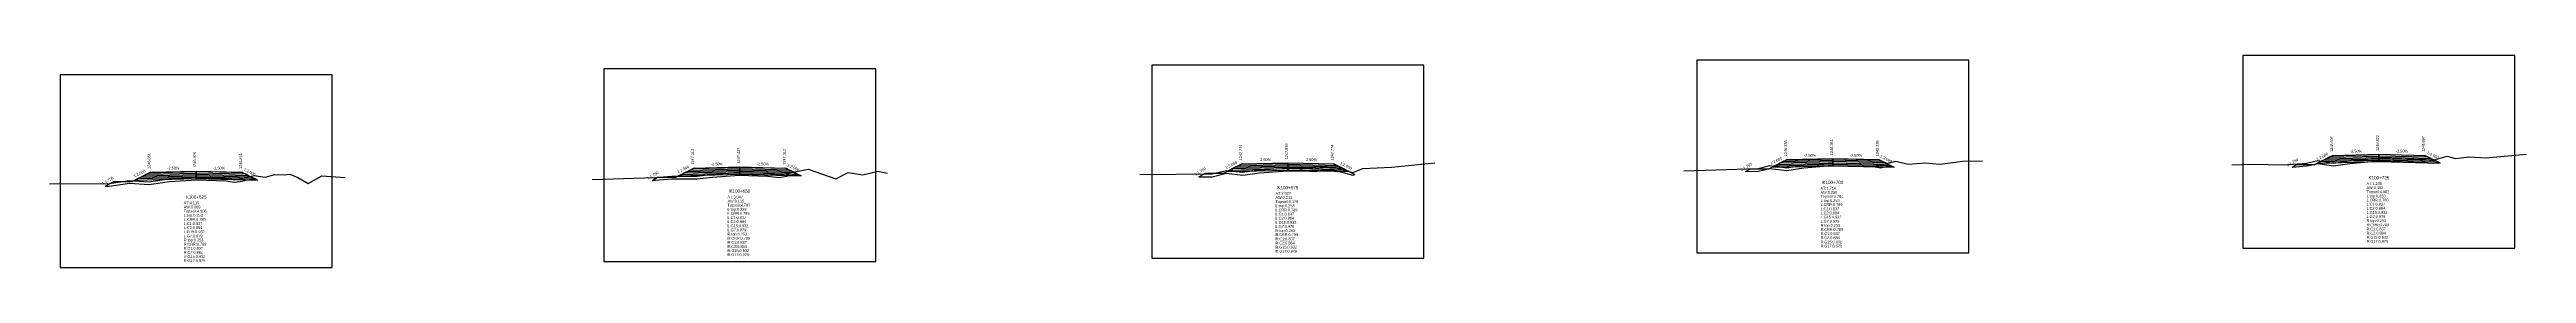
# Model space of a CAD drawing. Extents: x -7 to 78429, y 1189 to 1262.
# Drawn here: x 36195.5 to 36466, y 1236.5 to 1259.6 of the extents above; entities that cross this region are included whole.
import ezdxf
from ezdxf.enums import TextEntityAlignment as Align

# ---------------------------------------------------------------- set-up
doc = ezdxf.new("R2010")
doc.units = 0

msp = doc.modelspace()

# ---------------------------------------------------------------- linework, layer by layer
at = {"layer": 'A4_BORDER', "color": 7}
for points in [[(36256.045, 1237.124), (36285.745, 1237.124), (36285.745, 1258.124), (36256.045, 1258.124), (36256.045, 1237.124)], [(36315.885, 1237.506), (36345.585, 1237.506), (36345.585, 1258.506), (36315.885, 1258.506), (36315.885, 1237.506)], [(36375.401, 1238.074), (36405.101, 1238.074), (36405.101, 1259.074), (36375.401, 1259.074), (36375.401, 1238.074)], [(36435.025, 1238.578), (36464.725, 1238.578), (36464.725, 1259.578), (36435.025, 1259.578), (36435.025, 1238.578)], [(36196.67, 1236.478), (36226.37, 1236.478), (36226.37, 1257.478), (36196.67, 1257.478), (36196.67, 1236.478)]]:
    msp.add_lwpolyline(points, dxfattribs=at)
at = {"layer": 'CLEAR_GROUND', "color": 8}
for points in [[(36321.004, 1246.356), (36322.481, 1246.37), (36324.046, 1246.749), (36325.801, 1246.553), (36327.642, 1246.807), (36330.74, 1247.013), (36333.125, 1246.986), (36333.719, 1246.923), (36334.587, 1247.13), (36335.667, 1247.112), (36337.831, 1246.528), (36338.055, 1246.614)], [(36380.704, 1246.924), (36382.121, 1246.97), (36383.375, 1247.271), (36385.226, 1247.033), (36387.061, 1247.322), (36390.163, 1247.593), (36394.66, 1247.477), (36395.458, 1247.331), (36396.514, 1247.604)], [(36440.404, 1247.428), (36442.022, 1247.551), (36443.231, 1247.822), (36444.923, 1247.549), (36446.694, 1247.802), (36449.839, 1248.085), (36454.928, 1247.952), (36455.829, 1247.851), (36456.296, 1247.986)], [(36201.604, 1245.328), (36202.038, 1245.329), (36204.265, 1245.674), (36206.343, 1245.511), (36208.612, 1245.838), (36211.546, 1246.022), (36214.794, 1245.909), (36215.688, 1245.796), (36216.333, 1245.849), (36217.845, 1246.188)], [(36261.304, 1245.974), (36261.644, 1245.986), (36263.483, 1246.125), (36266.237, 1246.147), (36267.909, 1246.337), (36270.806, 1246.542), (36273.953, 1246.442), (36275.202, 1246.275), (36277.187, 1246.666)]]:
    msp.add_lwpolyline(points, dxfattribs=at)
at = {"layer": 'DESIGN_ROAD_TRIMMED', "color": 1}
for points in [[(36201.604, 1245.328), (36202.52, 1245.851), (36204.52, 1245.851), (36206.52, 1246.851), (36206.52, 1246.851), (36206.414, 1246.798), (36206.414, 1246.798), (36206.099, 1246.64), (36206.099, 1246.64), (36205.783, 1246.483), (36205.783, 1246.483), (36205.467, 1246.325), (36205.467, 1246.325), (36205.151, 1246.167), (36205.151, 1246.167), (36204.835, 1246.009), (36211.52, 1246.176), (36211.52, 1246.326), (36211.52, 1246.326), (36211.52, 1246.476), (36211.52, 1246.476), (36211.52, 1246.626), (36211.52, 1246.626), (36211.52, 1246.776), (36211.52, 1246.776), (36211.52, 1246.926), (36211.52, 1246.926), (36211.52, 1246.976), (36211.52, 1246.976), (36211.52, 1246.976), (36211.52, 1246.976), (36211.52, 1246.976), (36211.52, 1246.926), (36211.52, 1246.926), (36211.52, 1246.776), (36211.52, 1246.776), (36211.52, 1246.626), (36211.52, 1246.626), (36211.52, 1246.476), (36211.52, 1246.476), (36211.52, 1246.326), (36211.52, 1246.326), (36211.52, 1246.176), (36218.204, 1246.009), (36217.888, 1246.167), (36217.888, 1246.167), (36217.572, 1246.325), (36217.572, 1246.325), (36217.256, 1246.483), (36217.256, 1246.483), (36216.941, 1246.64), (36216.941, 1246.64), (36216.625, 1246.798), (36216.625, 1246.798), (36216.52, 1246.851), (36216.52, 1246.851), (36217.845, 1246.188)], [(36261.304, 1245.974), (36261.895, 1246.312), (36263.895, 1246.312), (36265.895, 1247.312), (36265.895, 1247.312), (36265.79, 1247.259), (36265.79, 1247.259), (36265.474, 1247.101), (36265.474, 1247.101), (36265.158, 1246.944), (36265.158, 1246.944), (36264.843, 1246.786), (36264.843, 1246.786), (36264.527, 1246.628), (36264.527, 1246.628), (36264.211, 1246.47), (36270.895, 1246.637), (36270.895, 1246.787), (36270.895, 1246.787), (36270.895, 1246.937), (36270.895, 1246.937), (36270.895, 1247.087), (36270.895, 1247.087), (36270.895, 1247.237), (36270.895, 1247.237), (36270.895, 1247.387), (36270.895, 1247.387), (36270.895, 1247.437), (36270.895, 1247.437), (36270.895, 1247.437), (36270.895, 1247.437), (36270.895, 1247.437), (36270.895, 1247.387), (36270.895, 1247.387), (36270.895, 1247.237), (36270.895, 1247.237), (36270.895, 1247.087), (36270.895, 1247.087), (36270.895, 1246.937), (36270.895, 1246.937), (36270.895, 1246.787), (36270.895, 1246.787), (36270.895, 1246.637), (36277.579, 1246.47), (36277.264, 1246.628), (36277.264, 1246.628), (36276.948, 1246.786), (36276.948, 1246.786), (36276.632, 1246.944), (36276.632, 1246.944), (36276.316, 1247.101), (36276.316, 1247.101), (36276, 1247.259), (36276, 1247.259), (36275.895, 1247.312), (36275.895, 1247.312), (36277.187, 1246.666)], [(36321.004, 1246.356), (36321.735, 1246.774), (36323.735, 1246.774), (36325.735, 1247.774), (36325.735, 1247.774), (36325.63, 1247.721), (36325.63, 1247.721), (36325.314, 1247.563), (36325.314, 1247.563), (36324.998, 1247.406), (36324.998, 1247.406), (36324.683, 1247.248), (36324.683, 1247.248), (36324.367, 1247.09), (36324.367, 1247.09), (36324.051, 1246.932), (36330.735, 1247.099), (36330.735, 1247.249), (36330.735, 1247.249), (36330.735, 1247.399), (36330.735, 1247.399), (36330.735, 1247.549), (36330.735, 1247.549), (36330.735, 1247.699), (36330.735, 1247.699), (36330.735, 1247.849), (36330.735, 1247.849), (36330.735, 1247.899), (36330.735, 1247.899), (36330.735, 1247.899), (36330.735, 1247.899), (36330.735, 1247.899), (36330.735, 1247.849), (36330.735, 1247.849), (36330.735, 1247.699), (36330.735, 1247.699), (36330.735, 1247.549), (36330.735, 1247.549), (36330.735, 1247.399), (36330.735, 1247.399), (36330.735, 1247.249), (36330.735, 1247.249), (36330.735, 1247.099), (36337.419, 1246.932), (36337.104, 1247.09), (36337.104, 1247.09), (36336.788, 1247.248), (36336.788, 1247.248), (36336.472, 1247.406), (36336.472, 1247.406), (36336.156, 1247.563), (36336.156, 1247.563), (36335.84, 1247.721), (36335.84, 1247.721), (36335.735, 1247.774), (36335.735, 1247.774), (36338.055, 1246.614)], [(36380.704, 1246.924), (36381.251, 1247.236), (36383.251, 1247.236), (36385.251, 1248.236), (36385.251, 1248.236), (36385.145, 1248.183), (36385.145, 1248.183), (36384.83, 1248.025), (36384.83, 1248.025), (36384.514, 1247.868), (36384.514, 1247.868), (36384.198, 1247.71), (36384.198, 1247.71), (36383.882, 1247.552), (36383.882, 1247.552), (36383.567, 1247.394), (36390.251, 1247.561), (36390.251, 1247.711), (36390.251, 1247.711), (36390.251, 1247.861), (36390.251, 1247.861), (36390.251, 1248.011), (36390.251, 1248.011), (36390.251, 1248.161), (36390.251, 1248.161), (36390.251, 1248.311), (36390.251, 1248.311), (36390.251, 1248.361), (36390.251, 1248.361), (36390.251, 1248.361), (36390.251, 1248.361), (36390.251, 1248.361), (36390.251, 1248.311), (36390.251, 1248.311), (36390.251, 1248.161), (36390.251, 1248.161), (36390.251, 1248.011), (36390.251, 1248.011), (36390.251, 1247.861), (36390.251, 1247.861), (36390.251, 1247.711), (36390.251, 1247.711), (36390.251, 1247.561), (36396.935, 1247.394), (36396.619, 1247.552), (36396.619, 1247.552), (36396.303, 1247.71), (36396.303, 1247.71), (36395.988, 1247.868), (36395.988, 1247.868), (36395.672, 1248.025), (36395.672, 1248.025), (36395.356, 1248.183), (36395.356, 1248.183), (36395.251, 1248.236), (36395.251, 1248.236), (36396.514, 1247.604)], [(36440.404, 1247.428), (36440.875, 1247.697), (36442.875, 1247.697), (36444.875, 1248.697), (36444.875, 1248.697), (36444.77, 1248.644), (36444.77, 1248.644), (36444.454, 1248.486), (36444.454, 1248.486), (36444.138, 1248.329), (36444.138, 1248.329), (36443.822, 1248.171), (36443.822, 1248.171), (36443.506, 1248.013), (36443.506, 1248.013), (36443.191, 1247.855), (36449.875, 1248.022), (36449.875, 1248.172), (36449.875, 1248.172), (36449.875, 1248.322), (36449.875, 1248.322), (36449.875, 1248.472), (36449.875, 1248.472), (36449.875, 1248.622), (36449.875, 1248.622), (36449.875, 1248.772), (36449.875, 1248.772), (36449.875, 1248.822), (36449.875, 1248.822), (36449.875, 1248.822), (36449.875, 1248.822), (36449.875, 1248.822), (36449.875, 1248.772), (36449.875, 1248.772), (36449.875, 1248.622), (36449.875, 1248.622), (36449.875, 1248.472), (36449.875, 1248.472), (36449.875, 1248.322), (36449.875, 1248.322), (36449.875, 1248.172), (36449.875, 1248.172), (36449.875, 1248.022), (36456.559, 1247.855), (36456.243, 1248.013), (36456.243, 1248.013), (36455.927, 1248.171), (36455.927, 1248.171), (36455.612, 1248.329), (36455.612, 1248.329), (36455.296, 1248.486), (36455.296, 1248.486), (36454.98, 1248.644), (36454.98, 1248.644), (36454.875, 1248.697), (36454.875, 1248.697), (36456.296, 1247.986)]]:
    msp.add_lwpolyline(points, dxfattribs=at)
at = {"layer": 'FINISHED_ROAD', "color": 2}
for points in [[(36202.52, 1245.851), (36204.52, 1245.851), (36206.52, 1246.851), (36206.52, 1246.851), (36211.52, 1246.976), (36216.52, 1246.851), (36216.52, 1246.851)], [(36261.895, 1246.312), (36263.895, 1246.312), (36265.895, 1247.312), (36265.895, 1247.312), (36270.895, 1247.437), (36275.895, 1247.312), (36275.895, 1247.312)], [(36321.735, 1246.774), (36323.735, 1246.774), (36325.735, 1247.774), (36325.735, 1247.774), (36330.735, 1247.899), (36335.735, 1247.774), (36335.735, 1247.774)], [(36381.251, 1247.236), (36383.251, 1247.236), (36385.251, 1248.236), (36385.251, 1248.236), (36390.251, 1248.361), (36395.251, 1248.236), (36395.251, 1248.236)], [(36440.875, 1247.697), (36442.875, 1247.697), (36444.875, 1248.697), (36444.875, 1248.697), (36449.875, 1248.822), (36454.875, 1248.697), (36454.875, 1248.697)]]:
    msp.add_lwpolyline(points, dxfattribs=at)
at = {"layer": 'LAYER_0', "color": 4}
for points in [[(36206.52, 1246.851), (36206.414, 1246.798), (36211.52, 1246.926), (36211.52, 1246.976)], [(36265.895, 1247.312), (36265.79, 1247.259), (36270.895, 1247.387), (36270.895, 1247.437)], [(36325.735, 1247.774), (36325.63, 1247.721), (36330.735, 1247.849), (36330.735, 1247.899)], [(36385.251, 1248.236), (36385.145, 1248.183), (36390.251, 1248.311), (36390.251, 1248.361)], [(36444.875, 1248.697), (36444.77, 1248.644), (36449.875, 1248.772), (36449.875, 1248.822)]]:
    msp.add_lwpolyline(points, dxfattribs=at)
at = {"layer": 'LAYER_1', "color": 4}
for points in [[(36206.414, 1246.798), (36206.099, 1246.64), (36211.52, 1246.776), (36211.52, 1246.926)], [(36265.79, 1247.259), (36265.474, 1247.101), (36270.895, 1247.237), (36270.895, 1247.387)], [(36325.63, 1247.721), (36325.314, 1247.563), (36330.735, 1247.699), (36330.735, 1247.849)], [(36385.145, 1248.183), (36384.83, 1248.025), (36390.251, 1248.161), (36390.251, 1248.311)], [(36444.77, 1248.644), (36444.454, 1248.486), (36449.875, 1248.622), (36449.875, 1248.772)]]:
    msp.add_lwpolyline(points, dxfattribs=at)
at = {"layer": 'LAYER_10', "color": 6}
for points in [[(36276.948, 1246.786), (36277.264, 1246.628), (36270.895, 1246.787), (36270.895, 1246.937)], [(36336.788, 1247.248), (36337.104, 1247.09), (36330.735, 1247.249), (36330.735, 1247.399)], [(36396.303, 1247.71), (36396.619, 1247.552), (36390.251, 1247.711), (36390.251, 1247.861)], [(36455.927, 1248.171), (36456.243, 1248.013), (36449.875, 1248.172), (36449.875, 1248.322)], [(36217.572, 1246.325), (36217.888, 1246.167), (36211.52, 1246.326), (36211.52, 1246.476)]]:
    msp.add_lwpolyline(points, dxfattribs=at)
at = {"layer": 'LAYER_11', "color": 6}
for points in [[(36337.104, 1247.09), (36337.419, 1246.932), (36330.735, 1247.099), (36330.735, 1247.249)], [(36396.619, 1247.552), (36396.935, 1247.394), (36390.251, 1247.561), (36390.251, 1247.711)], [(36456.243, 1248.013), (36456.559, 1247.855), (36449.875, 1248.022), (36449.875, 1248.172)], [(36217.888, 1246.167), (36218.204, 1246.009), (36211.52, 1246.176), (36211.52, 1246.326)], [(36277.264, 1246.628), (36277.579, 1246.47), (36270.895, 1246.637), (36270.895, 1246.787)]]:
    msp.add_lwpolyline(points, dxfattribs=at)
at = {"layer": 'LAYER_2', "color": 4}
for points in [[(36265.474, 1247.101), (36265.158, 1246.944), (36270.895, 1247.087), (36270.895, 1247.237)], [(36325.314, 1247.563), (36324.998, 1247.406), (36330.735, 1247.549), (36330.735, 1247.699)], [(36384.83, 1248.025), (36384.514, 1247.868), (36390.251, 1248.011), (36390.251, 1248.161)], [(36444.454, 1248.486), (36444.138, 1248.329), (36449.875, 1248.472), (36449.875, 1248.622)], [(36206.099, 1246.64), (36205.783, 1246.483), (36211.52, 1246.626), (36211.52, 1246.776)]]:
    msp.add_lwpolyline(points, dxfattribs=at)
at = {"layer": 'LAYER_3', "color": 4}
for points in [[(36265.158, 1246.944), (36264.843, 1246.786), (36270.895, 1246.937), (36270.895, 1247.087)], [(36324.998, 1247.406), (36324.683, 1247.248), (36330.735, 1247.399), (36330.735, 1247.549)], [(36384.514, 1247.868), (36384.198, 1247.71), (36390.251, 1247.861), (36390.251, 1248.011)], [(36444.138, 1248.329), (36443.822, 1248.171), (36449.875, 1248.322), (36449.875, 1248.472)], [(36205.783, 1246.483), (36205.467, 1246.325), (36211.52, 1246.476), (36211.52, 1246.626)]]:
    msp.add_lwpolyline(points, dxfattribs=at)
at = {"layer": 'LAYER_4', "color": 4}
for points in [[(36264.843, 1246.786), (36264.527, 1246.628), (36270.895, 1246.787), (36270.895, 1246.937)], [(36324.683, 1247.248), (36324.367, 1247.09), (36330.735, 1247.249), (36330.735, 1247.399)], [(36384.198, 1247.71), (36383.882, 1247.552), (36390.251, 1247.711), (36390.251, 1247.861)], [(36443.822, 1248.171), (36443.506, 1248.013), (36449.875, 1248.172), (36449.875, 1248.322)], [(36205.467, 1246.325), (36205.151, 1246.167), (36211.52, 1246.326), (36211.52, 1246.476)]]:
    msp.add_lwpolyline(points, dxfattribs=at)
at = {"layer": 'LAYER_5', "color": 4}
for points in [[(36324.367, 1247.09), (36324.051, 1246.932), (36330.735, 1247.099), (36330.735, 1247.249)], [(36383.882, 1247.552), (36383.567, 1247.394), (36390.251, 1247.561), (36390.251, 1247.711)], [(36443.506, 1248.013), (36443.191, 1247.855), (36449.875, 1248.022), (36449.875, 1248.172)], [(36205.151, 1246.167), (36204.835, 1246.009), (36211.52, 1246.176), (36211.52, 1246.326)], [(36264.527, 1246.628), (36264.211, 1246.47), (36270.895, 1246.637), (36270.895, 1246.787)]]:
    msp.add_lwpolyline(points, dxfattribs=at)
at = {"layer": 'LAYER_6', "color": 6}
for points in [[(36216.52, 1246.851), (36216.625, 1246.798), (36211.52, 1246.926), (36211.52, 1246.976)], [(36275.895, 1247.312), (36276, 1247.259), (36270.895, 1247.387), (36270.895, 1247.437)], [(36335.735, 1247.774), (36335.84, 1247.721), (36330.735, 1247.849), (36330.735, 1247.899)], [(36395.251, 1248.236), (36395.356, 1248.183), (36390.251, 1248.311), (36390.251, 1248.361)], [(36454.875, 1248.697), (36454.98, 1248.644), (36449.875, 1248.772), (36449.875, 1248.822)]]:
    msp.add_lwpolyline(points, dxfattribs=at)
at = {"layer": 'LAYER_7', "color": 6}
for points in [[(36216.625, 1246.798), (36216.941, 1246.64), (36211.52, 1246.776), (36211.52, 1246.926)], [(36276, 1247.259), (36276.316, 1247.101), (36270.895, 1247.237), (36270.895, 1247.387)], [(36335.84, 1247.721), (36336.156, 1247.563), (36330.735, 1247.699), (36330.735, 1247.849)], [(36395.356, 1248.183), (36395.672, 1248.025), (36390.251, 1248.161), (36390.251, 1248.311)], [(36454.98, 1248.644), (36455.296, 1248.486), (36449.875, 1248.622), (36449.875, 1248.772)]]:
    msp.add_lwpolyline(points, dxfattribs=at)
at = {"layer": 'LAYER_8', "color": 6}
for points in [[(36276.316, 1247.101), (36276.632, 1246.944), (36270.895, 1247.087), (36270.895, 1247.237)], [(36336.156, 1247.563), (36336.472, 1247.406), (36330.735, 1247.549), (36330.735, 1247.699)], [(36395.672, 1248.025), (36395.988, 1247.868), (36390.251, 1248.011), (36390.251, 1248.161)], [(36455.296, 1248.486), (36455.612, 1248.329), (36449.875, 1248.472), (36449.875, 1248.622)], [(36216.941, 1246.64), (36217.256, 1246.483), (36211.52, 1246.626), (36211.52, 1246.776)]]:
    msp.add_lwpolyline(points, dxfattribs=at)
at = {"layer": 'LAYER_9', "color": 6}
for points in [[(36276.632, 1246.944), (36276.948, 1246.786), (36270.895, 1246.937), (36270.895, 1247.087)], [(36336.472, 1247.406), (36336.788, 1247.248), (36330.735, 1247.399), (36330.735, 1247.549)], [(36395.988, 1247.868), (36396.303, 1247.71), (36390.251, 1247.861), (36390.251, 1248.011)], [(36455.612, 1248.329), (36455.927, 1248.171), (36449.875, 1248.322), (36449.875, 1248.472)], [(36217.256, 1246.483), (36217.572, 1246.325), (36211.52, 1246.476), (36211.52, 1246.626)]]:
    msp.add_lwpolyline(points, dxfattribs=at)
at = {"layer": 'NATURAL_GROUND', "color": 3}
for points in [[(36254.75, 1246.057), (36261.627, 1246.285), (36263.47, 1246.425), (36266.219, 1246.447), (36267.881, 1246.635), (36270.8, 1246.842), (36273.977, 1246.741), (36275.192, 1246.579), (36278.361, 1247.203), (36281.361, 1246.139), (36282.707, 1246.817), (36284.333, 1246.592), (36285.962, 1246.973), (36287.029, 1246.762)], [(36314.574, 1246.599), (36322.444, 1246.669), (36324.027, 1247.053), (36325.797, 1246.855), (36327.611, 1247.106), (36330.732, 1247.313), (36333.143, 1247.286), (36333.699, 1247.226), (36334.554, 1247.431), (36335.709, 1247.411), (36337.815, 1246.843), (36338.906, 1247.261), (36342.063, 1247.418), (36346.79, 1247.875)], [(36373.982, 1247.004), (36382.081, 1247.269), (36383.359, 1247.576), (36385.222, 1247.336), (36387.025, 1247.62), (36390.154, 1247.893), (36394.691, 1247.776), (36395.447, 1247.638), (36397.124, 1248.073), (36398.485, 1247.721), (36400.28, 1247.892), (36401.956, 1247.725), (36404.407, 1248.048), (36406.588, 1248.1)], [(36433.817, 1247.652), (36436.05, 1247.745), (36439.516, 1247.662), (36441.978, 1247.848), (36443.222, 1248.127), (36444.926, 1247.853), (36446.66, 1248.1), (36449.83, 1248.385), (36454.949, 1248.252), (36455.803, 1248.156), (36457.333, 1248.6), (36458.24, 1248.359), (36459.783, 1248.534), (36461.547, 1248.441), (36465.987, 1248.817)], [(36195.512, 1245.61), (36202.015, 1245.629), (36204.254, 1245.976), (36206.334, 1245.813), (36208.582, 1246.137), (36211.542, 1246.322), (36214.819, 1246.208), (36215.695, 1246.097), (36216.288, 1246.147), (36217.844, 1246.495), (36219.057, 1246.34), (36220.128, 1246.623), (36221.209, 1246.566), (36221.749, 1246.662), (36222.634, 1246.276), (36223.747, 1245.628), (36225.231, 1246.455), (36227.784, 1246.289)]]:
    msp.add_lwpolyline(points, dxfattribs=at)
at = {"layer": 'STRUCTURE_LEFT', "color": 4}
for points in [[(36206.52, 1246.851), (36206.414, 1246.798), (36206.414, 1246.798), (36206.099, 1246.64), (36206.099, 1246.64), (36205.783, 1246.483), (36205.783, 1246.483), (36205.467, 1246.325), (36205.467, 1246.325), (36205.151, 1246.167), (36205.151, 1246.167), (36204.835, 1246.009), (36211.52, 1246.176), (36211.52, 1246.326), (36211.52, 1246.326), (36211.52, 1246.476), (36211.52, 1246.476), (36211.52, 1246.626), (36211.52, 1246.626), (36211.52, 1246.776), (36211.52, 1246.776), (36211.52, 1246.926), (36211.52, 1246.926), (36211.52, 1246.976), (36211.52, 1246.976)], [(36265.895, 1247.312), (36265.79, 1247.259), (36265.79, 1247.259), (36265.474, 1247.101), (36265.474, 1247.101), (36265.158, 1246.944), (36265.158, 1246.944), (36264.843, 1246.786), (36264.843, 1246.786), (36264.527, 1246.628), (36264.527, 1246.628), (36264.211, 1246.47), (36270.895, 1246.637), (36270.895, 1246.787), (36270.895, 1246.787), (36270.895, 1246.937), (36270.895, 1246.937), (36270.895, 1247.087), (36270.895, 1247.087), (36270.895, 1247.237), (36270.895, 1247.237), (36270.895, 1247.387), (36270.895, 1247.387), (36270.895, 1247.437), (36270.895, 1247.437)], [(36325.735, 1247.774), (36325.63, 1247.721), (36325.63, 1247.721), (36325.314, 1247.563), (36325.314, 1247.563), (36324.998, 1247.406), (36324.998, 1247.406), (36324.683, 1247.248), (36324.683, 1247.248), (36324.367, 1247.09), (36324.367, 1247.09), (36324.051, 1246.932), (36330.735, 1247.099), (36330.735, 1247.249), (36330.735, 1247.249), (36330.735, 1247.399), (36330.735, 1247.399), (36330.735, 1247.549), (36330.735, 1247.549), (36330.735, 1247.699), (36330.735, 1247.699), (36330.735, 1247.849), (36330.735, 1247.849), (36330.735, 1247.899), (36330.735, 1247.899)], [(36385.251, 1248.236), (36385.145, 1248.183), (36385.145, 1248.183), (36384.83, 1248.025), (36384.83, 1248.025), (36384.514, 1247.868), (36384.514, 1247.868), (36384.198, 1247.71), (36384.198, 1247.71), (36383.882, 1247.552), (36383.882, 1247.552), (36383.567, 1247.394), (36390.251, 1247.561), (36390.251, 1247.711), (36390.251, 1247.711), (36390.251, 1247.861), (36390.251, 1247.861), (36390.251, 1248.011), (36390.251, 1248.011), (36390.251, 1248.161), (36390.251, 1248.161), (36390.251, 1248.311), (36390.251, 1248.311), (36390.251, 1248.361), (36390.251, 1248.361)], [(36444.875, 1248.697), (36444.77, 1248.644), (36444.77, 1248.644), (36444.454, 1248.486), (36444.454, 1248.486), (36444.138, 1248.329), (36444.138, 1248.329), (36443.822, 1248.171), (36443.822, 1248.171), (36443.506, 1248.013), (36443.506, 1248.013), (36443.191, 1247.855), (36449.875, 1248.022), (36449.875, 1248.172), (36449.875, 1248.172), (36449.875, 1248.322), (36449.875, 1248.322), (36449.875, 1248.472), (36449.875, 1248.472), (36449.875, 1248.622), (36449.875, 1248.622), (36449.875, 1248.772), (36449.875, 1248.772), (36449.875, 1248.822), (36449.875, 1248.822)]]:
    msp.add_lwpolyline(points, dxfattribs=at)
at = {"layer": 'STRUCTURE_RIGHT', "color": 6}
for points in [[(36211.52, 1246.976), (36211.52, 1246.976), (36211.52, 1246.926), (36211.52, 1246.926), (36211.52, 1246.776), (36211.52, 1246.776), (36211.52, 1246.626), (36211.52, 1246.626), (36211.52, 1246.476), (36211.52, 1246.476), (36211.52, 1246.326), (36211.52, 1246.326), (36211.52, 1246.176), (36218.204, 1246.009), (36217.888, 1246.167), (36217.888, 1246.167), (36217.572, 1246.325), (36217.572, 1246.325), (36217.256, 1246.483), (36217.256, 1246.483), (36216.941, 1246.64), (36216.941, 1246.64), (36216.625, 1246.798), (36216.625, 1246.798), (36216.52, 1246.851)], [(36270.895, 1247.437), (36270.895, 1247.437), (36270.895, 1247.387), (36270.895, 1247.387), (36270.895, 1247.237), (36270.895, 1247.237), (36270.895, 1247.087), (36270.895, 1247.087), (36270.895, 1246.937), (36270.895, 1246.937), (36270.895, 1246.787), (36270.895, 1246.787), (36270.895, 1246.637), (36277.579, 1246.47), (36277.264, 1246.628), (36277.264, 1246.628), (36276.948, 1246.786), (36276.948, 1246.786), (36276.632, 1246.944), (36276.632, 1246.944), (36276.316, 1247.101), (36276.316, 1247.101), (36276, 1247.259), (36276, 1247.259), (36275.895, 1247.312)], [(36330.735, 1247.899), (36330.735, 1247.899), (36330.735, 1247.849), (36330.735, 1247.849), (36330.735, 1247.699), (36330.735, 1247.699), (36330.735, 1247.549), (36330.735, 1247.549), (36330.735, 1247.399), (36330.735, 1247.399), (36330.735, 1247.249), (36330.735, 1247.249), (36330.735, 1247.099), (36337.419, 1246.932), (36337.104, 1247.09), (36337.104, 1247.09), (36336.788, 1247.248), (36336.788, 1247.248), (36336.472, 1247.406), (36336.472, 1247.406), (36336.156, 1247.563), (36336.156, 1247.563), (36335.84, 1247.721), (36335.84, 1247.721), (36335.735, 1247.774)], [(36390.251, 1248.361), (36390.251, 1248.361), (36390.251, 1248.311), (36390.251, 1248.311), (36390.251, 1248.161), (36390.251, 1248.161), (36390.251, 1248.011), (36390.251, 1248.011), (36390.251, 1247.861), (36390.251, 1247.861), (36390.251, 1247.711), (36390.251, 1247.711), (36390.251, 1247.561), (36396.935, 1247.394), (36396.619, 1247.552), (36396.619, 1247.552), (36396.303, 1247.71), (36396.303, 1247.71), (36395.988, 1247.868), (36395.988, 1247.868), (36395.672, 1248.025), (36395.672, 1248.025), (36395.356, 1248.183), (36395.356, 1248.183), (36395.251, 1248.236)], [(36449.875, 1248.822), (36449.875, 1248.822), (36449.875, 1248.772), (36449.875, 1248.772), (36449.875, 1248.622), (36449.875, 1248.622), (36449.875, 1248.472), (36449.875, 1248.472), (36449.875, 1248.322), (36449.875, 1248.322), (36449.875, 1248.172), (36449.875, 1248.172), (36449.875, 1248.022), (36456.559, 1247.855), (36456.243, 1248.013), (36456.243, 1248.013), (36455.927, 1248.171), (36455.927, 1248.171), (36455.612, 1248.329), (36455.612, 1248.329), (36455.296, 1248.486), (36455.296, 1248.486), (36454.98, 1248.644), (36454.98, 1248.644), (36454.875, 1248.697)]]:
    msp.add_lwpolyline(points, dxfattribs=at)

# ---------------------------------------------------------------- texts
at = {"layer": 'INFO_TEXT'}
for s, p in [('AT:3.047', (36269.545, 1244.024)), ('AT:2.927', (36329.385, 1244.406)), ('AW:0.211', (36329.385, 1243.956)), ('AT:1.714', (36388.901, 1244.974)), ('AW:0.250', (36388.901, 1244.524)), ('Topsoil:4.784', (36388.901, 1244.074)), ('AT:1.238', (36448.525, 1245.478)), ('AW:0.402', (36448.525, 1245.028)), ('Topsoil:4.802', (36448.525, 1244.578)), ('L:top:0.253', (36448.525, 1244.128)), ('AT:4.115', (36210.17, 1243.378)), ('AW:0.089', (36210.17, 1242.928)), ('Topsoil:4.906', (36210.17, 1242.478)), ('L:top:0.253', (36210.17, 1242.028)), ('L:CRR:0.789', (36210.17, 1241.578)), ('AW:0.115', (36269.545, 1243.574)), ('Topsoil:4.787', (36269.545, 1243.124)), ('L:top:0.253', (36269.545, 1242.674)), ('L:CRR:0.789', (36269.545, 1242.224)), ('L:C1:0.837', (36269.545, 1241.774)), ('L:C2:0.884', (36269.545, 1241.324)), ('Topsoil:5.176', (36329.385, 1243.506)), ('L:top:0.253', (36329.385, 1243.056)), ('L:CRR:0.789', (36329.385, 1242.606)), ('L:C1:0.837', (36329.385, 1242.156)), ('L:C2:0.884', (36329.385, 1241.706)), ('L:G15:0.932', (36329.385, 1241.256)), ('L:top:0.253', (36388.901, 1243.624)), ('L:CRR:0.789', (36388.901, 1243.174)), ('L:C1:0.837', (36388.901, 1242.724)), ('L:C2:0.884', (36388.901, 1242.274)), ('L:G15:0.932', (36388.901, 1241.824)), ('L:G7:0.979', (36388.901, 1241.374)), ('L:CRR:0.789', (36448.525, 1243.678)), ('L:C1:0.837', (36448.525, 1243.228)), ('L:C2:0.884', (36448.525, 1242.778)), ('L:G15:0.932', (36448.525, 1242.328)), ('L:G7:0.979', (36448.525, 1241.878)), ('R:top:0.253', (36448.525, 1241.428)), ('L:C1:0.837', (36210.17, 1241.128)), ('L:C2:0.884', (36210.17, 1240.678)), ('L:G15:0.932', (36210.17, 1240.228)), ('L:G7:0.979', (36210.17, 1239.778)), ('R:top:0.253', (36210.17, 1239.328)), ('R:CRR:0.789', (36210.17, 1238.878)), ('L:G15:0.932', (36269.545, 1240.874)), ('L:G7:0.979', (36269.545, 1240.424)), ('R:top:0.253', (36269.545, 1239.974)), ('R:CRR:0.789', (36269.545, 1239.524)), ('R:C1:0.837', (36269.545, 1239.074)), ('R:C2:0.884', (36269.545, 1238.624)), ('L:G7:0.979', (36329.385, 1240.806)), ('R:top:0.253', (36329.385, 1240.356)), ('R:CRR:0.789', (36329.385, 1239.906)), ('R:C1:0.837', (36329.385, 1239.456)), ('R:C2:0.884', (36329.385, 1239.006)), ('R:G15:0.932', (36329.385, 1238.556)), ('R:top:0.253', (36388.901, 1240.924)), ('R:CRR:0.789', (36388.901, 1240.474)), ('R:C1:0.837', (36388.901, 1240.024)), ('R:C2:0.884', (36388.901, 1239.574)), ('R:G15:0.932', (36388.901, 1239.124)), ('R:G17:0.979', (36388.901, 1238.674)), ('R:CRR:0.789', (36448.525, 1240.978)), ('R:C1:0.837', (36448.525, 1240.528)), ('R:C2:0.884', (36448.525, 1240.078)), ('R:G15:0.932', (36448.525, 1239.628)), ('R:G17:0.979', (36448.525, 1239.178)), ('R:C1:0.837', (36210.17, 1238.428)), ('R:C2:0.884', (36210.17, 1237.978)), ('R:G15:0.932', (36210.17, 1237.528)), ('R:G17:0.979', (36210.17, 1237.078)), ('R:G15:0.932', (36269.545, 1238.174)), ('R:G17:0.979', (36269.545, 1237.724)), ('R:G17:0.979', (36329.385, 1238.106))]:
    msp.add_text(s, height=0.3, dxfattribs=at).set_placement(p)
at = {"layer": 'LEFT_TEXT_H'}
for s, p in [('1247.774', (36325.735, 1248.134)), ('1248.236', (36385.251, 1248.596)), ('1248.697', (36444.875, 1249.057)), ('1246.851', (36206.52, 1247.211)), ('1247.312', (36265.895, 1247.672))]:
    msp.add_text(s, height=0.3, rotation=90, dxfattribs=at).set_placement(p)
at = {"layer": 'POINT_TEXT_H'}
for s, p in [('1247.899', (36330.735, 1248.259)), ('1248.361', (36390.251, 1248.721)), ('1248.822', (36449.875, 1249.182)), ('1246.976', (36211.52, 1247.336)), ('1247.437', (36270.895, 1247.797))]:
    msp.add_text(s, height=0.3, rotation=90, dxfattribs=at).set_placement(p)
at = {"layer": 'RIGHT_TEXT_H'}
for s, p in [('1247.774', (36335.735, 1248.134)), ('1248.236', (36395.251, 1248.596)), ('1248.697', (36454.875, 1249.057)), ('1246.851', (36216.52, 1247.211)), ('1247.312', (36275.895, 1247.672))]:
    msp.add_text(s, height=0.3, rotation=90, dxfattribs=at).set_placement(p)
at = {"layer": 'SLOPE_left'}
for s, rotation, p in [('1:2.000', 26.565, (36205.439, 1246.512)), ('1:1.750', 29.745, (36261.511, 1246.3)), ('1:2.000', 26.565, (36264.815, 1246.973)), ('1:1.750', 29.745, (36321.281, 1246.722)), ('1:2.000', 26.565, (36324.655, 1247.435)), ('1:1.750', 29.745, (36380.888, 1247.236)), ('1:2.000', 26.565, (36384.17, 1247.897)), ('1:1.750', 29.745, (36440.55, 1247.719)), ('1:2.000', 26.565, (36443.794, 1248.358)), ('1:1.750', 29.745, (36201.973, 1245.746))]:
    msp.add_text(s, height=0.3, rotation=rotation, dxfattribs=at).set_placement(p, align=Align.BOTTOM_CENTER)
at = {"layer": 'SLOPE_right'}
for p in [(36217.263, 1246.681), (36276.622, 1247.15), (36336.976, 1247.355), (36395.963, 1248.081), (36455.666, 1248.503)]:
    msp.add_text('1:2.000', height=0.3, rotation=-26.565, dxfattribs=at).set_placement(p, align=Align.BOTTOM_CENTER)
at = {"layer": 'SLOPE_TEXT'}
for p in [(36209.02, 1247.154), (36214.02, 1247.154), (36268.395, 1247.614), (36273.395, 1247.614), (36328.235, 1248.076), (36333.235, 1248.076), (36387.751, 1248.539), (36392.751, 1248.539), (36447.375, 1248.999), (36452.375, 1248.999)]:
    msp.add_text('-2.50%', height=0.3, dxfattribs=at).set_placement(p, align=Align.CENTER)
at = {"layer": 'STATION_TITLE'}
for s, p in [('K100+625', (36211.52, 1243.978)), ('K100+650', (36270.895, 1244.624)), ('K100+675', (36330.735, 1245.006)), ('K100+700', (36390.251, 1245.574)), ('K100+725', (36449.875, 1246.078))]:
    msp.add_text(s, height=0.36, dxfattribs=at).set_placement(p, align=Align.CENTER)

doc.saveas('drawing.dxf')
